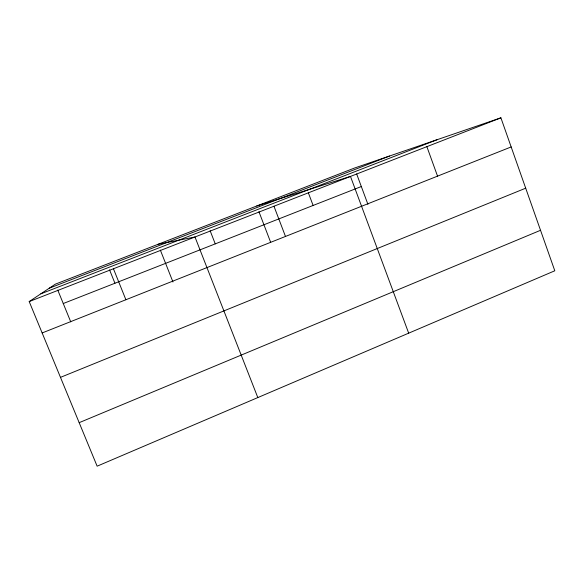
<?xml version="1.0" encoding="UTF-8"?>
<svg xmlns="http://www.w3.org/2000/svg" width="584" height="584" viewBox="0 0 584 584"><rect width="100%" height="100%" fill="white"/><g stroke="black" fill="none" stroke-linecap="round" stroke-linejoin="round"><path stroke-width="0.88" d="M29.2 301.57L55.334 284.16L354.473 168.053L500.904 117.822L554.8 270.779L97.134 466.178L29.2 301.57L500.904 117.822M79.176 422.663L540.536 230.293M60.48 377.366L525.695 188.187M42.15 332.953L511.168 146.942M63.262 303.527L361.321 186.537M49.26 288.204L389.462 156.052M40.822 293.825L437.073 139.715M256.748 205.984L350.48 176.419L408.683 333.165M158.052 244.294L194.983 236.987L257.814 397.58M57.75 290.058L70.752 321.857M113.442 268.749L125.896 299.745M109.566 269.874L114.938 283.24M160.345 250.098L172.959 281.97M210.123 230.709L215.248 243.871M258.931 211.7L270.64 242.258M273.962 206.225L285.481 236.454M308.33 192.757L313.112 205.458M356.656 173.937L367.913 204.312M426.875 146.657L437.54 176.142"/></g></svg>
